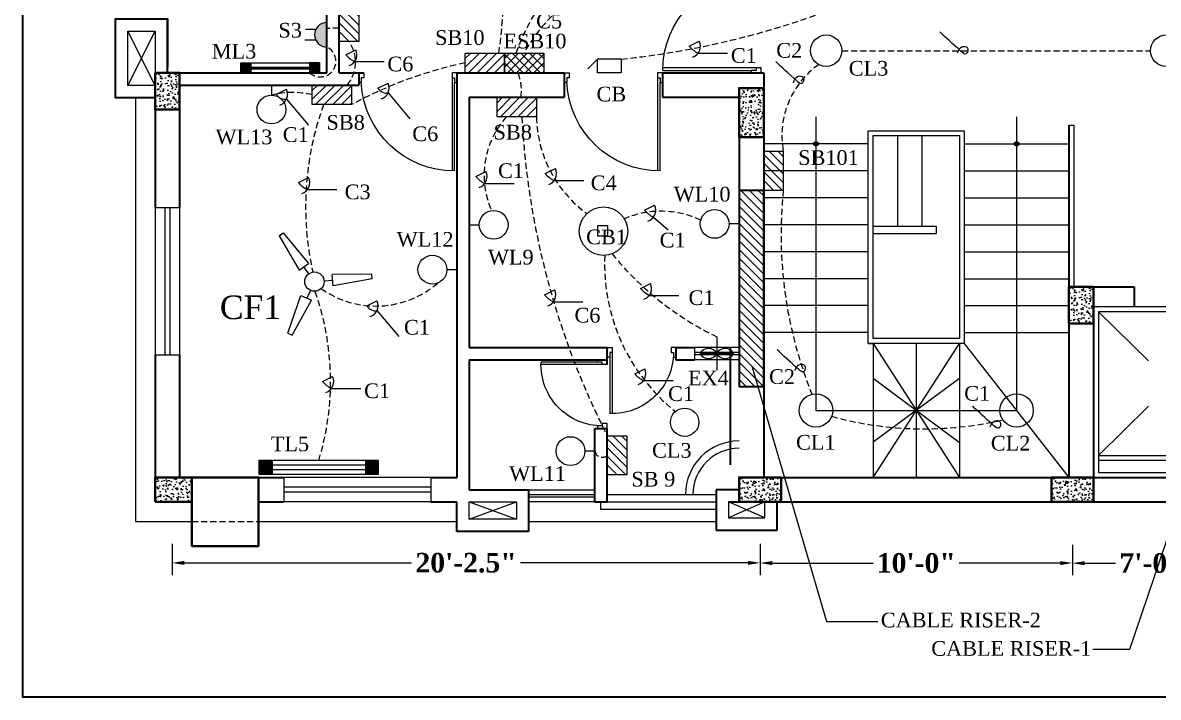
# Model space of a CAD drawing. Header units: inches. Extents: x 3927 to 4876, y 2070 to 2903.
# Drawn here: x 3927.4 to 4390.1, y 2069.8 to 2344.9 of the extents above; entities that cross this region are included whole.
import ezdxf

# ---------------------------------------------------------------- set-up
doc = ezdxf.new("R2010")
doc.units = ezdxf.units.IN
doc.header["$MEASUREMENT"] = 0
doc.linetypes.add('DASHED', pattern=[0.75, 0.5, -0.25])
for name, color, linetype, lineweight in [('Columb', 1, 'Continuous', 40), ('DOOR', 2, 'Continuous', 15), ('E. Fixture', 6, 'Continuous', 20), ('ETEXT', 111, 'Continuous', 5), ('HATCH', 252, 'Continuous', 9), ('S. Wall', 101, 'Continuous', 25), ('WALL', 3, 'Continuous', 35), ('WINDOW', 5, 'Continuous', 13)]:
    doc.layers.add(name, color=color, linetype=linetype, lineweight=lineweight)
doc.styles.add('JASIM', font='times.ttf')
doc.styles.get("Standard").update_dxf_attribs({"font": 'timesbd.ttf', "height": 12})

# ---------------------------------------------------------------- blocks, each defined once
blk = doc.blocks.new('door B')
at = {"layer": 'DOOR'}
for p, q in [((5301.99, 4953.7), (5303.99, 4953.7)), ((5303.99, 4951.7), (5302.99, 4951.7)), ((5302.99, 4951.7), (5302.99, 4949.7)), ((5303.99, 4953.7), (5303.99, 4951.7)), ((5303.99, 4951.7), (5303.99, 4913.66)), ((5341.99, 4953.7), (5339.99, 4953.7)), ((5339.99, 4953.7), (5339.99, 4951.7)), ((5339.99, 4951.7), (5340.99, 4951.7)), ((5340.99, 4951.7), (5340.99, 4949.7)), ((5302.99, 4949.7), (5301.99, 4949.7)), ((5302.99, 4913.65), (5302.99, 4949.7)), ((5340.99, 4949.7), (5341.99, 4949.7))]:
    blk.add_line(p, q, dxfattribs=at)
blk.add_arc((5302.99, 4951.7), 38.05, 270, 356.9872, dxfattribs=at)
blk = doc.blocks.new('Door K')
at = {"layer": 'DOOR'}
for p, q in [((5111.99, 5040.7), (5113.99, 5040.7)), ((5113.99, 5040.7), (5113.99, 5038.7)), ((5139.99, 5040.7), (5137.99, 5040.7)), ((5137.99, 5040.7), (5137.99, 5013.7)), ((5112.99, 5036.7), (5111.99, 5036.7)), ((5113.99, 5038.7), (5112.99, 5038.7)), ((5112.99, 5038.7), (5112.99, 5036.7)), ((5137.99, 5038.7), (5138.99, 5038.7)), ((5138.99, 5038.7), (5138.99, 5013.72)), ((5138.99, 5036.7), (5139.99, 5036.7))]:
    blk.add_line(p, q, dxfattribs=at)
blk.add_arc((5137.99, 5038.7), 25, 180, 272.2924, dxfattribs=at)
blk = doc.blocks.new('S')
at = {"layer": 'E. Fixture'}
for p, q in [((27102.47, -3564.52), (27101.37, -3580.67)), ((27104.44, -3564.49), (27102.47, -3564.52)), ((27104.44, -3564.49), (27106.12, -3580.63)), ((27106.12, -3580.63), (27101.37, -3580.67)), ((27103.45, -3584.14), (27103.45, -3580.66)), ((27082.54, -3599.02), (27095.82, -3589.69)), ((27095.82, -3589.69), (27098.17, -3593.81)), ((27100.04, -3590.05), (27097.02, -3591.79)), ((27106.86, -3590.05), (27109.88, -3591.79)), ((27111.08, -3589.69), (27108.73, -3593.81)), ((27124.36, -3599.02), (27111.08, -3589.69)), ((27083.52, -3600.72), (27098.17, -3593.81)), ((27123.38, -3600.72), (27108.73, -3593.81)), ((27082.54, -3599.02), (27083.52, -3600.72)), ((27124.36, -3599.02), (27123.38, -3600.72))]:
    blk.add_line(p, q, dxfattribs=at)
blk.add_circle((27103.45, -3588.08), 3.94, dxfattribs=at)
blk = doc.blocks.new('14')
at = {"layer": 'E. Fixture'}
for p, q in [((26233.99, -3909.11), (26233.99, -3891.11)), ((26224.99, -3900.11), (26242.99, -3900.11))]:
    blk.add_line(p, q, dxfattribs=at)
for centre, start, end in [((26229.49, -3902.36), 26.56402, 153.43598), ((26238.49, -3902.36), 26.56402, 153.43598), ((26229.49, -3897.86), 206.56402, 333.43598), ((26238.49, -3897.86), 206.56402, 333.43598)]:
    blk.add_arc(centre, 5.03, start, end, dxfattribs=at)
blk = doc.blocks.new('205')
at = {"layer": 'E. Fixture'}
for p, q in [((27100.62, -3883.85), (27107.93, -3883.85)), ((27100.62, -3883.85), (27100.62, -3888.02)), ((27110.88, -3886.8), (27107.93, -3883.85)), ((27107.93, -3888.02), (27107.93, -3883.85)), ((27100.62, -3888.02), (27107.93, -3888.02))]:
    blk.add_line(p, q, dxfattribs=at)

msp = doc.modelspace()

# ---------------------------------------------------------------- hatches: boundary and pattern name
at = {"layer": 'DOOR'}
h = msp.add_hatch(color=0, dxfattribs=at)
h.set_gradient(color1=(89, 0, 255), one_color=1, tint=1, name='INVCURVED')
h.paths.add_polyline_path([(4051.31, 2335.02), (4051.31, 2345.01, 1)])
at = {"layer": 'E. Fixture'}
h = msp.add_hatch(dxfattribs=at)
h.set_pattern_fill('ANSI31', color=0, scale=20, angle=-90, style=0)
h.set_pattern_definition([(315, (-8894.8434, 23021.2132), (1.76776695, 1.76776695), [])])
h.paths.add_polyline_path([(4064.31, 2353.3), (4056.31, 2353.3), (4056.31, 2337.3), (4064.31, 2337.3)])
h = msp.add_hatch(dxfattribs=at)
h.set_pattern_fill('ANSI31', color=0, scale=20, style=0)
h.set_pattern_definition([(45, (-16560.2405, -10626.6378), (-1.76776695, 1.76776695), [])])
h.paths.add_polyline_path([(4107.67, 2332.52), (4107.67, 2324.52), (4123.67, 2324.52), (4123.67, 2332.52)])
h = msp.add_hatch(dxfattribs=at)
h.set_pattern_fill('ANSI31', color=0, scale=20, style=0)
h.set_pattern_definition([(45, (-16544.2392, -10626.6378), (-1.76776695, 1.76776695), [])])
h.paths.add_polyline_path([(4123.67, 2332.52), (4123.67, 2324.52), (4139.67, 2324.52), (4139.67, 2332.52)])
h = msp.add_hatch(dxfattribs=at)
h.set_pattern_fill('ANSI31', color=0, scale=20, style=0)
h.set_pattern_definition([(135, (24807.579, -10626.6378), (1.76776695, 1.76776695), [])])
h.paths.add_polyline_path([(4139.67, 2332.52), (4139.67, 2324.52), (4123.67, 2324.52), (4123.67, 2332.52)])
h = msp.add_hatch(dxfattribs=at)
h.set_pattern_fill('ANSI31', color=0, scale=20, style=0)
h.set_pattern_definition([(45, (-16622.5138, -10639.6476), (-1.76776695, 1.76776695), [])])
h.paths.add_polyline_path([(4045.39, 2319.51), (4045.39, 2311.51), (4061.4, 2311.51), (4061.4, 2319.51)])
h = msp.add_hatch(dxfattribs=at)
h.set_pattern_fill('ANSI31', color=0, scale=20, style=0)
h.set_pattern_definition([(45, (-16547.217, -10644.6476), (-1.76776695, 1.76776695), [])])
h.paths.add_polyline_path([(4120.69, 2314.51), (4120.69, 2306.51), (4136.69, 2306.51), (4136.69, 2314.51)])
h = msp.add_hatch(dxfattribs=at)
h.set_pattern_fill('ANSI31', color=0, scale=20, angle=-90, style=0)
h.set_pattern_definition([(315, (-8721.8434, 22960.4595), (1.76776695, 1.76776695), [])])
h.paths.add_polyline_path([(4237.31, 2292.55), (4229.31, 2292.55), (4229.31, 2276.55), (4237.31, 2276.55)])
h = msp.add_hatch(dxfattribs=at)
h.set_pattern_fill('ANSI31', color=0, scale=20, angle=-90, style=0)
h.set_pattern_definition([(315, (1541.953, 185.1117), (1.767767, 1.767767), [])])
h.paths.add_polyline_path([(4219.31, 2196.61), (4229.31, 2196.61), (4229.31, 2276.55), (4219.31, 2276.55)])
h.paths.add_polyline_path([(4197, 2195.54), (4216.23, 2195.54), (4216.23, 2204.52), (4197, 2204.52)], flags=9)
h = msp.add_hatch(dxfattribs=at)
h.set_pattern_fill('ANSI31', color=0, scale=20, angle=-90, style=0)
h.set_pattern_definition([(315, (-8785.5896, 22844.4304), (1.76776695, 1.76776695), [])])
h.paths.add_polyline_path([(4173.57, 2176.52), (4165.57, 2176.52), (4165.57, 2160.52), (4173.57, 2160.52)])
at = {"layer": 'HATCH', "ltscale": 5}
h = msp.add_hatch(dxfattribs=at)
h.set_pattern_fill('AR-CONC', color=0, scale=0.6, style=0)
h.set_pattern_definition([(50, (1541.953, -6.8883), (4.303561, -0.3765128), [0.45, -4.95]), (355, (1541.953, -6.8883), (-0.832508, 4.513153), [0.36, -3.96]), (100.4514, (1542.3116, -6.9196), (3.4710563, 4.136637), [0.382441, -4.2068527]), (46.1842, (1541.953, -5.6883), (6.403446, -0.993114), [0.675, -7.425]), (96.6356, (1542.4865, -5.771), (5.607976, 5.844707), [0.573662, -6.310278]), (351.1842, (1541.953, -5.688), (5.607972, 5.844712), [0.54, -5.94]), (21, (1542.553, -5.9883), (3.5814423, -2.4157133), [0.45, -4.95]), (326, (1542.553, -5.9883), (1.459892, 4.3509), [0.36, -3.96]), (71.4514, (1542.8514, -6.1896), (5.041336, 1.935183), [0.382441, -4.2068527]), (37.5, (1541.953, -6.8883), (0.0729591, 1.9973631), [0, -3.912, 0, -4.02, 0, -3.975]), (7.5, (1541.953, -6.8883), (1.5784172, 2.3664703), [0, -2.292, 0, -3.822, 0, -1.515]), (327.5, (1540.615, -6.8883), (3.2029346, -0.1353292), [0, -1.5, 0, -4.68, 0, -6.21]), (317.5, (1540.015, -6.8883), (3.499117, 0.60063), [0, -1.95, 0, -3.108, 0, -4.41])])
h.paths.add_polyline_path([(3991.31, 2324.51), (3981.31, 2324.51), (3981.31, 2309.51), (3991.31, 2309.51)])
h = msp.add_hatch(dxfattribs=at)
h.set_pattern_fill('AR-CONC', color=0, scale=0.6, style=0)
h.set_pattern_definition([(50, (1541.953, 185.1117), (4.303561, -0.3765128), [0.45, -4.95]), (355, (1541.953, 185.1117), (-0.832508, 4.513153), [0.36, -3.96]), (100.4514, (1542.3116, 185.0804), (3.4710563, 4.136637), [0.382441, -4.2068527]), (46.1842, (1541.953, 186.3117), (6.403446, -0.993114), [0.675, -7.425]), (96.6356, (1542.4865, 186.229), (5.607976, 5.844707), [0.573662, -6.310278]), (351.1842, (1541.953, 186.312), (5.607972, 5.844712), [0.54, -5.94]), (21, (1542.553, 186.0117), (3.5814423, -2.4157133), [0.45, -4.95]), (326, (1542.553, 186.0117), (1.459892, 4.3509), [0.36, -3.96]), (71.4514, (1542.8514, 185.8104), (5.041336, 1.935183), [0.382441, -4.2068527]), (37.5, (1541.953, 185.1117), (0.0729591, 1.9973631), [0, -3.912, 0, -4.02, 0, -3.975]), (7.5, (1541.953, 185.1117), (1.5784172, 2.3664703), [0, -2.292, 0, -3.822, 0, -1.515]), (327.5, (1540.615, 185.1117), (3.2029346, -0.1353292), [0, -1.5, 0, -4.68, 0, -6.21]), (317.5, (1540.015, 185.1117), (3.499117, 0.60063), [0, -1.95, 0, -3.108, 0, -4.41])])
h.paths.add_polyline_path([(4229.31, 2318.24), (4219.31, 2318.24), (4219.31, 2298.24), (4229.31, 2298.24)])
h = msp.add_hatch(dxfattribs=at)
h.set_pattern_fill('AR-CONC', color=0, scale=0.6, style=0)
h.set_pattern_definition([(50, (1914.3485, -94.1575), (4.303561, -0.3765128), [0.45, -4.95]), (355, (1914.3485, -94.1575), (-0.832508, 4.513153), [0.36, -3.96]), (100.4514, (1914.707, -94.189), (3.4710563, 4.136637), [0.382441, -4.2068527]), (46.1842, (1914.3485, -92.9575), (6.403446, -0.993114), [0.675, -7.425]), (96.6356, (1914.882, -93.04), (5.607976, 5.844707), [0.573662, -6.310278]), (351.1842, (1914.3485, -92.9575), (5.607972, 5.844712), [0.54, -5.94]), (21, (1914.9485, -93.2575), (3.5814423, -2.4157133), [0.45, -4.95]), (326, (1914.9485, -93.2575), (1.459892, 4.3509), [0.36, -3.96]), (71.4514, (1915.247, -93.459), (5.041336, 1.935183), [0.382441, -4.2068527]), (37.5, (1914.3485, -94.1575), (0.0729591, 1.9973631), [0, -3.912, 0, -4.02, 0, -3.975]), (7.5, (1914.3485, -94.1575), (1.5784172, 2.3664703), [0, -2.292, 0, -3.822, 0, -1.515]), (327.5, (1913.0105, -94.1575), (3.2029346, -0.1353292), [0, -1.5, 0, -4.68, 0, -6.21]), (317.5, (1912.4105, -94.1575), (3.499117, 0.60063), [0, -1.95, 0, -3.108, 0, -4.41])])
h.paths.add_polyline_path([(4363.71, 2237.24), (4353.71, 2237.24), (4353.71, 2222.24), (4363.71, 2222.24)])
h = msp.add_hatch(dxfattribs=at)
h.set_pattern_fill('AR-CONC', color=0, scale=0.6, angle=90, style=0)
h.set_pattern_definition([(140, (6312.7093, -289.8506), (0.3765128, 4.303561), [0.45, -4.95]), (85, (6312.7093, -289.8506), (-4.513153, -0.832508), [0.36, -3.96]), (190.4514, (6312.7407, -289.492), (-4.136637, 3.4710563), [0.382441, -4.2068527]), (136.1842, (6311.5093, -289.8506), (0.993114, 6.403446), [0.675, -7.425]), (186.6356, (6311.592, -289.317), (-5.844707, 5.607976), [0.573662, -6.310278]), (81.1842, (6311.509, -289.8506), (-5.844712, 5.607972), [0.54, -5.94]), (111, (6311.8093, -289.2506), (2.4157133, 3.5814423), [0.45, -4.95]), (56, (6311.8093, -289.2506), (-4.3509, 1.459892), [0.36, -3.96]), (161.4514, (6312.0106, -288.952), (-1.935183, 5.041336), [0.382441, -4.2068527]), (127.5, (6312.7093, -289.8506), (-1.9973631, 0.0729591), [0, -3.912, 0, -4.02, 0, -3.975]), (97.5, (6312.7093, -289.8506), (-2.3664703, 1.5784172), [0, -2.292, 0, -3.822, 0, -1.515]), (57.5, (6312.7093, -291.1886), (0.1353292, 3.2029346), [0, -1.5, 0, -4.68, 0, -6.21]), (47.5, (6312.7093, -291.7886), (-0.60063, 3.499117), [0, -1.95, 0, -3.108, 0, -4.41])])
h.paths.add_polyline_path([(3981.31, 2159.51), (3981.31, 2149.51), (3996.31, 2149.51), (3996.31, 2159.51)])
h = msp.add_hatch(dxfattribs=at)
h.set_pattern_fill('AR-CONC', color=0, scale=0.6, style=0)
h.set_pattern_definition([(50, (1341.1845, 185.1117), (4.303561, -0.3765128), [0.45, -4.95]), (355, (1341.1845, 185.1117), (-0.832508, 4.513153), [0.36, -3.96]), (100.4514, (1341.543, 185.0804), (3.4710563, 4.1366373), [0.382441, -4.2068527]), (46.1842, (1341.1845, 186.3117), (6.403446, -0.993114), [0.675, -7.425]), (96.6356, (1341.718, 186.229), (5.607976, 5.844707), [0.573662, -6.310278]), (351.1842, (1341.1845, 186.312), (5.607972, 5.844712), [0.54, -5.94]), (21, (1341.7845, 186.0117), (3.5814423, -2.4157133), [0.45, -4.95]), (326, (1341.7845, 186.0117), (1.459892, 4.3509), [0.36, -3.96]), (71.4514, (1342.083, 185.8104), (5.041336, 1.935183), [0.382441, -4.2068527]), (37.5, (1341.1845, 185.1117), (0.0729591, 1.9973631), [0, -3.912, 0, -4.02, 0, -3.975]), (7.5, (1341.1845, 185.1117), (1.5784172, 2.3664703), [0, -2.292, 0, -3.822, 0, -1.515]), (327.5, (1339.8465, 185.1117), (3.2029346, -0.1353292), [0, -1.5, 0, -4.68, 0, -6.21]), (317.5, (1339.2465, 185.1117), (3.499117, 0.60063), [0, -1.95, 0, -3.108, 0, -4.41])])
h.paths.add_polyline_path([(4236.43, 2149.51), (4236.43, 2159.51), (4219.31, 2159.51), (4219.31, 2149.51)])
h = msp.add_hatch(dxfattribs=at)
h.set_pattern_fill('AR-CONC', color=0, scale=0.6, style=0)
h.set_pattern_definition([(50, (1468.4615, 185.1117), (4.303561, -0.3765128), [0.45, -4.95]), (355, (1468.4615, 185.1117), (-0.832508, 4.513153), [0.36, -3.96]), (100.4514, (1468.82, 185.0804), (3.4710563, 4.1366373), [0.382441, -4.2068527]), (46.1842, (1468.4615, 186.3117), (6.403446, -0.993114), [0.675, -7.425]), (96.6356, (1468.995, 186.229), (5.607976, 5.844707), [0.573662, -6.310278]), (351.1842, (1468.4615, 186.312), (5.607972, 5.844712), [0.54, -5.94]), (21, (1469.0615, 186.0117), (3.5814423, -2.4157133), [0.45, -4.95]), (326, (1469.0615, 186.0117), (1.459892, 4.3509), [0.36, -3.96]), (71.4514, (1469.36, 185.8104), (5.041336, 1.935183), [0.382441, -4.2068527]), (37.5, (1468.4615, 185.1117), (0.0729591, 1.9973631), [0, -3.912, 0, -4.02, 0, -3.975]), (7.5, (1468.4615, 185.1117), (1.5784172, 2.3664703), [0, -2.292, 0, -3.822, 0, -1.515]), (327.5, (1467.1235, 185.1117), (3.2029346, -0.1353292), [0, -1.5, 0, -4.68, 0, -6.21]), (317.5, (1466.5235, 185.1117), (3.499117, 0.60063), [0, -1.95, 0, -3.108, 0, -4.41])])
h.paths.add_polyline_path([(4363.71, 2149.51), (4363.71, 2159.51), (4346.59, 2159.51), (4346.59, 2149.51)])
at = {"layer": 'S. Wall', "ltscale": 5}
h = msp.add_hatch(color=0, dxfattribs=at)
h.set_gradient(color1=(0, 255, 255), one_color=1, tint=1)
edge = h.paths.add_edge_path()
edge.add_arc((4250.63, 2295.52), 0.919, 0, 360)
h = msp.add_hatch(color=0, dxfattribs=at)
h.set_gradient(color1=(0, 255, 255), one_color=1, tint=1)
edge = h.paths.add_edge_path()
edge.add_arc((4332.39, 2295.52), 0.919, 0, 360)
h = msp.add_hatch(color=0, dxfattribs=at)
h.set_gradient(color1=(0, 0, 255), one_color=1, tint=1, name='SPHERICAL')
h.paths.add_polyline_path([(4023.66, 2166.42), (4023.66, 2160.84), (4029.02, 2160.84), (4029.02, 2166.42)])
h = msp.add_hatch(color=0, dxfattribs=at)
h.set_gradient(color1=(0, 0, 255), one_color=1, tint=1, name='SPHERICAL')
h.paths.add_polyline_path([(4067.02, 2160.84), (4072.38, 2160.84), (4072.38, 2166.42), (4067.02, 2166.42)])

# ---------------------------------------------------------------- linework, layer by layer
at = {"layer": 'Columb', "color": 0, "ltscale": 5}
for p, q in [((4023.51, 2131.51), (4023.51, 2159.51)), ((3996.31, 2149.51), (3996.31, 2141.51)), ((3996.31, 2141.51), (3996.31, 2131.51)), ((3996.31, 2131.51), (4023.51, 2131.51))]:
    msp.add_line(p, q, dxfattribs=at)
for points in [[(3981.31, 2324.51), (3991.31, 2324.51), (3991.31, 2309.51), (3981.31, 2309.51)], [(4219.31, 2298.24), (4229.31, 2298.24), (4229.31, 2318.24), (4219.31, 2318.24)], [(4353.71, 2237.24), (4363.71, 2237.24), (4363.71, 2222.24), (4353.71, 2222.24)], [(3981.31, 2149.51), (3981.31, 2159.51), (3996.31, 2159.51), (3996.31, 2149.51)], [(3996.31, 2159.51), (4023.51, 2159.51), (4023.51, 2131.51), (3996.31, 2131.51)], [(4236.43, 2149.51), (4219.31, 2149.51), (4219.31, 2159.51), (4236.43, 2159.51)], [(4363.71, 2149.51), (4346.59, 2149.51), (4346.59, 2159.51), (4363.71, 2159.51)]]:
    msp.add_lwpolyline(points, close=True, dxfattribs=at)
at = {"layer": 'Defpoints', "color": 0, "start_tangent": (0.992278, -0.124035)}
for points in [[(4308.34, 2332.67), (4310.34, 2335.17), (4312.34, 2334.67), (4311.84, 2332.17), (4309.84, 2333.17), (4301.15, 2341.14)], [(4241.4, 2320.61), (4243.4, 2323.11), (4245.4, 2322.61), (4244.9, 2320.11), (4242.9, 2321.11), (4234.22, 2329.07)], [(4242, 2203.12), (4244, 2205.62), (4246, 2205.12), (4245.5, 2202.62), (4243.5, 2203.62), (4234.82, 2211.59)], [(4321.66, 2180.1), (4323.66, 2182.6), (4325.66, 2182.1), (4325.16, 2179.6), (4323.16, 2180.6), (4314.48, 2188.56)]]:
    msp.add_spline(points, degree=3, dxfattribs=at)
at = {"layer": 'DOOR', "color": 0}
for p, q in [((4046.82, 2342.19), (4042.66, 2342.19)), ((4046.81, 2337.85), (4042.35, 2337.85))]:
    msp.add_line(p, q, dxfattribs=at)
msp.add_arc((4051.31, 2340.01), 5, 90, 270, dxfattribs=at)
at = {"layer": 'E. Fixture', "color": 0}
for p, q in [((4020.27, 2326.84), (4044.28, 2326.84)), ((4020.27, 2326.78), (4044.28, 2326.78)), ((4020.27, 2326.71), (4044.28, 2326.71)), ((4020.27, 2326.64), (4044.28, 2326.64)), ((4020.27, 2326.51), (4044.28, 2326.51)), ((4020.27, 2326.38), (4044.28, 2326.38)), ((4020.27, 2326.31), (4044.28, 2326.31)), ((4020.27, 2326.24), (4044.28, 2326.24)), ((4020.27, 2326.18), (4044.28, 2326.18)), ((4020.27, 2326.18), (4044.28, 2326.18)), ((4028.72, 2319.51), (4028.72, 2315.39)), ((4219.31, 2262.88), (4215.19, 2262.88)), ((4109.31, 2262.52), (4113.43, 2262.52)), ((4104.31, 2244.22), (4100.19, 2244.22)), ((4311.08, 2214.13), (4353.71, 2159.51)), ((4072.38, 2166.42), (4023.66, 2166.42)), ((4023.66, 2166.42), (4023.66, 2160.84)), ((4072.38, 2160.84), (4072.38, 2166.42)), ((4160.57, 2170.24), (4156.45, 2170.24)), ((4023.66, 2160.84), (4072.38, 2160.84))]:
    msp.add_line(p, q, dxfattribs=at)
for points in [[(4064.31, 2353.3), (4064.31, 2337.3), (4056.31, 2337.3), (4056.31, 2353.3)], [(4107.67, 2332.52), (4123.67, 2332.52), (4123.67, 2324.52), (4107.67, 2324.52)], [(4123.67, 2332.52), (4139.67, 2332.52), (4139.67, 2324.52), (4123.67, 2324.52)], [(4045.39, 2319.51), (4061.4, 2319.51), (4061.4, 2311.51), (4045.39, 2311.51)], [(4120.69, 2314.51), (4136.69, 2314.51), (4136.69, 2306.51), (4120.69, 2306.51)], [(4237.31, 2292.55), (4237.31, 2276.55), (4229.31, 2276.55), (4229.31, 2292.55)], [(4173.57, 2176.52), (4173.57, 2160.52), (4165.57, 2160.52), (4165.57, 2176.52)]]:
    msp.add_lwpolyline(points, close=True, dxfattribs=at)
for centre, radius in [((4254.78, 2333.52), 6.4), ((4393.33, 2333.52), 6.4), ((4028.72, 2309.52), 5.87), ((4119.3, 2262.52), 5.87), ((4164.05, 2259.93), 9.88), ((4209.32, 2262.88), 5.87), ((4094.32, 2244.22), 5.87), ((4250.63, 2186.82), 6.8), ((4332.39, 2186.82), 6.8), ((4197.1, 2182.01), 5.77), ((4150.58, 2170.24), 5.87)]:
    msp.add_circle(centre, radius, dxfattribs=at)
at = {"layer": 'ETEXT', "color": 0}
for p, q in [((4198.99, 2335.33), (4203.08, 2337.37)), ((4059.02, 2331.87), (4063.12, 2333.92)), ((4202.58, 2332.5), (4214.63, 2332.5)), ((4062.62, 2329.05), (4074.66, 2329.05)), ((4072.13, 2318.26), (4076.23, 2320.3)), ((4030.74, 2315.73), (4034.84, 2317.78)), ((4034.85, 2313.75), (4043.79, 2303.18)), ((4076.24, 2316.27), (4085.18, 2305.71)), ((4039.76, 2279.71), (4043.85, 2281.76)), ((4112.04, 2282.21), (4116.14, 2284.26)), ((4140.34, 2283.39), (4144.43, 2285.43)), ((4043.35, 2276.89), (4055.4, 2276.89)), ((4115.64, 2279.39), (4127.68, 2279.39)), ((4143.93, 2280.56), (4155.98, 2280.56)), ((4180.76, 2268.45), (4184.85, 2270.5)), ((4184.35, 2265.63), (4190.34, 2260.46)), ((4140.03, 2233.94), (4144.13, 2235.99)), ((4179.11, 2236.58), (4183.2, 2238.62)), ((4067.61, 2229.5), (4071.71, 2231.54)), ((4143.63, 2231.12), (4155.67, 2231.12)), ((4182.7, 2233.75), (4194.75, 2233.75)), ((4071.72, 2227.51), (4080.66, 2216.95)), ((4176.75, 2201.79), (4180.84, 2203.84)), ((4049.55, 2198.62), (4053.64, 2200.67)), ((4180.34, 2198.97), (4192.39, 2198.97)), ((4053.15, 2195.8), (4065.19, 2195.8))]:
    msp.add_line(p, q, dxfattribs=at)
for centre, radius, start, end in [((4198.84, 2335.34), 4.7, 288.7224, 25.5787), ((4058.88, 2331.89), 4.7, 288.7224, 25.5787), ((4208.08, 2343.2), 12.03, 220.8922, 242.8025), ((4068.12, 2339.75), 12.03, 220.8922, 242.8025), ((4071.99, 2318.28), 4.7, 288.7224, 25.5787), ((4034.26, 2317.77), 4.07, 210.1106, 283.2203), ((4030.6, 2315.75), 4.7, 288.7224, 25.5787), ((4075.65, 2320.3), 4.07, 210.1106, 283.2203), ((4039.61, 2279.73), 4.7, 288.7224, 25.5787), ((4121.14, 2290.09), 12.03, 220.8922, 242.8025), ((4111.9, 2282.23), 4.7, 288.7224, 25.5787), ((4149.43, 2291.26), 12.03, 220.8922, 242.8025), ((4140.2, 2283.4), 4.7, 288.7224, 25.5787), ((4048.85, 2287.59), 12.03, 220.8922, 242.8025), ((4189.85, 2276.33), 12.03, 220.8922, 242.8025), ((4180.62, 2268.47), 4.7, 288.7224, 25.5787), ((4139.89, 2233.96), 4.7, 288.7224, 25.5787), ((4188.2, 2244.45), 12.03, 220.8922, 242.8025), ((4178.96, 2236.59), 4.7, 288.7224, 25.5787), ((4067.47, 2229.51), 4.7, 288.7224, 25.5787), ((4149.13, 2241.82), 12.03, 220.8922, 242.8025), ((4071.13, 2231.54), 4.07, 210.1106, 283.2203), ((4176.6, 2201.81), 4.7, 288.7224, 25.5787), ((4058.64, 2206.5), 12.03, 220.8922, 242.8025), ((4049.41, 2198.64), 4.7, 288.7224, 25.5787), ((4185.84, 2209.67), 12.03, 220.8922, 242.8025)]:
    msp.add_arc(centre, radius, start, end, dxfattribs=at)
at = {"layer": 'HATCH', "color": 0}
for points in [[(4016.27, 2328.51), (4020.27, 2328.51), (4020.27, 2324.51), (4016.27, 2324.51)], [(4016.61, 2328.18), (4019.94, 2328.18), (4019.94, 2324.84), (4016.61, 2324.84)], [(4016.94, 2327.84), (4019.61, 2327.84), (4019.61, 2325.18), (4016.94, 2325.18)], [(4048.28, 2328.51), (4044.28, 2328.51), (4044.28, 2324.51), (4048.28, 2324.51)], [(4047.94, 2328.18), (4044.61, 2328.18), (4044.61, 2324.84), (4047.94, 2324.84)], [(4047.61, 2327.84), (4044.94, 2327.84), (4044.94, 2325.18), (4047.61, 2325.18)], [(4017.27, 2327.51), (4019.27, 2327.51), (4019.27, 2325.51), (4017.27, 2325.51)], [(4017.61, 2327.18), (4018.94, 2327.18), (4018.94, 2325.84), (4017.61, 2325.84)], [(4017.94, 2326.84), (4018.61, 2326.84), (4018.61, 2326.18), (4017.94, 2326.18)], [(4047.28, 2327.51), (4045.28, 2327.51), (4045.28, 2325.51), (4047.28, 2325.51)], [(4046.94, 2327.18), (4045.61, 2327.18), (4045.61, 2325.84), (4046.94, 2325.84)], [(4046.61, 2326.84), (4045.94, 2326.84), (4045.94, 2326.18), (4046.61, 2326.18)]]:
    msp.add_lwpolyline(points, close=True, dxfattribs=at)
msp.add_lwpolyline([(4016.27, 2328.51), (4048.28, 2328.51), (4048.28, 2324.51), (4016.27, 2324.51), (4016.27, 2328.51)], dxfattribs=at)
at = {"layer": 'S. Wall', "color": 0, "ltscale": 5}
for p, q in [((3970.21, 2319.36), (3981.31, 2341.45)), ((3981.31, 2319.36), (3970.21, 2341.45)), ((3973.31, 2314.36), (3973.31, 2141.51)), ((4250.63, 2306.6), (4250.63, 2186.82)), ((4332.39, 2306.6), (4332.39, 2186.82)), ((4271.94, 2300.9), (4311.08, 2300.9)), ((4271.94, 2214.13), (4271.94, 2300.9)), ((4311.08, 2300.9), (4311.08, 2214.13)), ((4353.71, 2303.16), (4355.71, 2303.16)), ((4355.71, 2303.16), (4355.71, 2237.24)), ((4271.94, 2295.55), (4229.31, 2295.55)), ((4273.94, 2298.9), (4309.08, 2298.9)), ((4273.94, 2216.13), (4273.94, 2298.9)), ((4283.94, 2261.92), (4283.94, 2298.9)), ((4293.94, 2261.92), (4293.94, 2298.9)), ((4309.08, 2298.9), (4309.08, 2216.13)), ((4311.08, 2295.55), (4353.71, 2295.55)), ((4271.94, 2284.55), (4229.31, 2284.55)), ((4311.08, 2284.55), (4353.71, 2284.55)), ((4271.94, 2273.55), (4229.31, 2273.55)), ((4311.08, 2273.55), (4353.71, 2273.55)), ((4271.94, 2262.55), (4229.31, 2262.55)), ((4273.94, 2261.92), (4299.62, 2261.92)), ((4273.94, 2258.92), (4299.62, 2258.92)), ((4299.62, 2261.92), (4299.62, 2258.92)), ((4311.08, 2262.55), (4353.71, 2262.55)), ((4271.94, 2251.55), (4229.31, 2251.55)), ((4311.08, 2251.55), (4353.71, 2251.55)), ((4432.08, 2247.93), (4378.34, 2089.28)), ((4271.94, 2240.55), (4229.31, 2240.55)), ((4311.08, 2240.55), (4353.71, 2240.55)), ((4271.94, 2229.55), (4229.31, 2229.55)), ((4311.08, 2229.55), (4353.71, 2229.55)), ((4425.2, 2227.04), (4365.71, 2227.04)), ((4365.71, 2227.04), (4365.71, 2161.51)), ((4365.71, 2227.04), (4386.09, 2206.99)), ((4271.94, 2218.55), (4229.31, 2218.55)), ((4311.08, 2218.55), (4353.71, 2218.55)), ((4201.16, 2212.51), (4201.16, 2207.51)), ((4311.08, 2214.13), (4271.94, 2214.13)), ((4271.94, 2214.13), (4273.94, 2214.13)), ((4309.08, 2216.13), (4273.94, 2216.13)), ((4273.94, 2214.13), (4273.94, 2159.51)), ((4273.94, 2214.13), (4309.08, 2159.51)), ((4273.94, 2159.51), (4309.08, 2214.13)), ((4291.51, 2214.13), (4291.51, 2159.51)), ((4309.08, 2214.13), (4309.08, 2159.51)), ((4224.67, 2204.47), (4254.87, 2100.8)), ((4273.94, 2199.94), (4309.08, 2173.7)), ((4309.08, 2199.81), (4273.94, 2173.84)), ((4250.63, 2186.82), (4332.39, 2186.82)), ((4365.71, 2168.51), (4386.09, 2188.57)), ((4029.02, 2166.42), (4029.02, 2160.84)), ((4067.02, 2166.42), (4067.02, 2160.84)), ((4365.71, 2168.51), (4425.2, 2168.51)), ((4365.71, 2166.51), (4425.2, 2166.51)), ((4029.02, 2164.58), (4067.02, 2164.58)), ((4029.02, 2162.67), (4067.02, 2162.67)), ((4365.71, 2161.51), (4425.2, 2161.51)), ((4165.57, 2152.51), (4209.97, 2152.51)), ((4109.31, 2149.51), (4128.53, 2149.51)), ((4109.31, 2142.48), (4109.31, 2149.51)), ((4109.31, 2149.51), (4128.53, 2142.48)), ((4109.31, 2142.48), (4128.53, 2149.51)), ((4121.43, 2149.51), (4128.53, 2149.51)), ((4128.53, 2149.51), (4128.53, 2142.48)), ((4162.87, 2149.51), (4162.87, 2146.51)), ((4165.57, 2149.51), (4209.97, 2149.51)), ((4214.97, 2149.51), (4214.97, 2142.96)), ((4229.77, 2149.51), (4214.97, 2142.96)), ((4229.77, 2142.96), (4214.97, 2149.51)), ((4229.77, 2142.96), (4229.77, 2149.51)), ((4162.87, 2146.51), (4209.97, 2146.51)), ((4214.97, 2142.96), (4229.77, 2142.96)), ((3973.31, 2141.51), (3996.31, 2141.51)), ((4023.51, 2141.51), (4104.31, 2141.51)), ((4128.53, 2142.48), (4109.31, 2142.48)), ((4133.53, 2141.51), (4209.97, 2141.51)), ((3988.23, 2132.49), (3988.23, 2119.66)), ((4227.87, 2132.49), (4227.87, 2119.66)), ((4355.15, 2132.05), (4355.15, 2119.59)), ((3993.23, 2124.66), (4085.84, 2124.66)), ((4222.87, 2124.66), (4130.26, 2124.66)), ((4232.87, 2124.59), (4273.98, 2124.59)), ((4350.15, 2124.59), (4309.04, 2124.59)), ((4360.15, 2124.53), (4372.7, 2124.53)), ((4227.87, 2119.66), (4227.87, 2119.59)), ((4254.87, 2100.8), (4275.81, 2100.8)), ((4378.34, 2089.28), (4363.48, 2089.28))]:
    msp.add_line(p, q, dxfattribs=at)
at = {"layer": 'S. Wall', "color": 0, "linetype": 'DASHED', "ltscale": 5}
for p, q in [((4261.18, 2333.52), (4386.92, 2333.52)), ((3996.31, 2141.51), (4023.51, 2141.51))]:
    msp.add_line(p, q, dxfattribs=at)
at = {"layer": 'S. Wall', "color": 0, "ltscale": 5}
for points in [[(3981.31, 2341.45), (3981.31, 2319.36), (3970.21, 2319.36), (3970.21, 2341.45)], [(4161.77, 2262.23), (4165.69, 2262.23), (4165.69, 2257.94), (4161.77, 2257.94)]]:
    msp.add_lwpolyline(points, close=True, dxfattribs=at)
msp.add_lwpolyline([(4427.2, 2159.51), (4427.2, 2229.04), (4363.71, 2229.04), (4363.71, 2159.51), (4416.6, 2159.51)], dxfattribs=at)
for centre in [(4250.63, 2295.52), (4332.39, 2295.52)]:
    msp.add_circle(centre, 0.919, dxfattribs=at)
at = {"layer": 'S. Wall', "color": 0, "linetype": 'DASHED', "ltscale": 5}
for centre, radius, start, end in [((4211.99, 2302.79), 88.75, 115.2819, 160.4291), ((3947.11, 2358.87), 176.23, 351.4012, 4.1511), ((4188.22, 2301.83), 64.34, 84.6221, 151.5088), ((4135.35, 2673.06), 344.86, 275.9833, 291.0431), ((4055.57, 2302.08), 40.67, 88.9547, 96.0094), ((4048.26, 2328.85), 14.72, 320.6332, 35.0521), ((4048.6, 2329.23), 6.4, 227.5193, 64.8603), ((4142.14, 2163.3), 168.78, 101.7861, 118.5822), ((4272.3, 2298.89), 35.56, 125.352, 190.2621), ((4112.03, 2317.39), 18.59, 351.0809, 22.5506), ((4037.37, 2283.37), 33.12, 75.9836, 104.8668), ((4165.15, 2269.84), 122.49, 160.1141, 192.5526), ((4151.24, 2282.73), 35.84, 138.4455, 203.7138), ((4453.61, 2323.32), 323.29, 182.9803, 207.0044), ((4187.06, 2307.7), 50.38, 181.3526, 233.7117), ((4410.86, 2258.55), 174.48, 174.0788, 201.9166), ((4187.49, 2229.95), 38.09, 64.8722, 113.1081), ((4241.38, 2246.43), 76.9, 177.2948, 231.33), ((4265.01, 2329.71), 125.46, 219.0368, 244.1075), ((3942.23, 2198.63), 110.58, 343.0657, 19.4292), ((4071.33, 2267.92), 38.53, 234.5804, 310.9035), ((4294.68, 2320.89), 141.58, 254.5597, 283.1006), ((4163.52, 2170.7), 2.99, 188.6834, 313.2781)]:
    msp.add_arc(centre, radius, start, end, dxfattribs=at)
at = {"layer": 'S. Wall', "color": 0, "ltscale": 5}
for radius in [21.87, 18.87]:
    msp.add_arc((4219.31, 2152.51), radius, 90, 180, dxfattribs=at)
for points in [[(3993.23, 2125.49), (3993.23, 2123.83), (3988.23, 2124.66)], [(4222.87, 2125.49), (4222.87, 2123.83), (4227.87, 2124.66)], [(4232.87, 2125.42), (4232.87, 2123.75), (4227.87, 2124.59)], [(4350.15, 2125.42), (4350.15, 2123.75), (4355.15, 2124.59)], [(4360.15, 2125.37), (4360.15, 2123.7), (4355.15, 2124.53)]]:
    msp.add_solid(points, dxfattribs=at)
at = {"layer": 'WALL', "color": 0}
for p, q in [((4051.31, 2324.51), (4051.31, 2356.51)), ((4056.31, 2324.51), (4056.31, 2358.51)), ((3986.31, 2324.51), (3986.31, 2346.45)), ((3981.31, 2324.51), (3991.31, 2324.51)), ((3991.31, 2324.51), (4051.31, 2324.51)), ((4056.31, 2324.51), (4066.31, 2324.51)), ((4104.31, 2324.51), (4148.07, 2324.51)), ((4104.31, 2324.51), (4104.31, 2159.51)), ((4188.07, 2324.51), (4229.31, 2324.51)), ((4188.07, 2324.51), (4188.07, 2320.51)), ((4229.31, 2324.51), (4229.31, 2318.24)), ((3991.31, 2319.51), (4064.31, 2319.51)), ((4109.31, 2314.51), (4148.07, 2314.51)), ((4109.31, 2314.51), (4109.31, 2212.51)), ((4188.07, 2314.51), (4219.31, 2314.51)), ((3981.31, 2309.51), (3981.31, 2269.51)), ((3991.31, 2309.51), (3991.31, 2269.51)), ((4353.71, 2303.16), (4353.71, 2159.51)), ((4219.31, 2298.24), (4219.31, 2212.51)), ((4229.31, 2298.24), (4229.31, 2159.51)), ((4363.71, 2222.24), (4363.71, 2159.51)), ((4109.31, 2212.51), (4165.57, 2212.51)), ((4165.57, 2205.51), (4165.57, 2212.51)), ((4193.57, 2212.51), (4201.16, 2212.51)), ((4193.57, 2212.51), (4193.57, 2207.51)), ((4215.61, 2212.68), (4215.61, 2164.68)), ((4219.31, 2212.51), (4219.31, 2207.51)), ((3981.31, 2209.51), (3981.31, 2159.51)), ((3991.31, 2209.51), (3991.31, 2159.51)), ((4109.31, 2207.51), (4109.31, 2154.51)), ((4109.31, 2207.51), (4165.57, 2207.51)), ((4193.57, 2207.51), (4201.16, 2207.51)), ((4160.57, 2149.51), (4160.57, 2179.51)), ((4160.57, 2179.51), (4165.57, 2179.51)), ((4165.57, 2149.51), (4165.57, 2179.51)), ((3981.31, 2149.51), (3981.31, 2159.51)), ((3991.31, 2159.51), (3996.31, 2159.51)), ((4023.51, 2159.51), (4033.73, 2159.51)), ((4093.73, 2159.51), (4104.31, 2159.51)), ((4236.43, 2159.51), (4346.59, 2159.51)), ((4363.71, 2159.51), (4420.08, 2159.51)), ((4109.31, 2154.51), (4133.53, 2154.51)), ((3981.31, 2149.51), (3995.14, 2149.51)), ((4023.51, 2149.51), (4033.73, 2149.51)), ((4093.73, 2149.51), (4104.31, 2149.51)), ((4160.57, 2149.51), (4165.57, 2149.51)), ((4214.97, 2149.51), (4219.31, 2149.51)), ((4236.43, 2149.51), (4346.59, 2149.51)), ((4363.71, 2149.51), (4420.08, 2149.51))]:
    msp.add_line(p, q, dxfattribs=at)
at = {"layer": 'WALL', "color": 0, "ltscale": 5}
for p, q in [((4064.31, 2324.51), (4064.31, 2319.51)), ((4104.31, 2324.51), (4104.31, 2320.51)), ((4148.07, 2324.51), (4148.07, 2314.51)), ((4188.07, 2324.51), (4188.07, 2314.51)), ((4363.71, 2237.24), (4380.28, 2237.24)), ((4380.28, 2237.24), (4380.28, 2229.04)), ((4133.53, 2154.51), (4133.53, 2137.48)), ((4219.31, 2154.51), (4209.97, 2154.51)), ((4209.97, 2154.51), (4209.97, 2137.96)), ((4104.31, 2137.48), (4104.31, 2149.51)), ((4234.77, 2137.96), (4234.77, 2149.51)), ((4209.97, 2137.96), (4234.77, 2137.96)), ((4133.53, 2137.48), (4104.31, 2137.48))]:
    msp.add_line(p, q, dxfattribs=at)
for points in [[(3927.38, 2685.83), (4875.65, 2685.83), (4875.65, 2069.84), (3927.38, 2069.84)], [(4229.31, 2276.55), (4219.31, 2276.55), (4219.31, 2196.61), (4229.31, 2196.61)]]:
    msp.add_lwpolyline(points, close=True, dxfattribs=at)
msp.add_lwpolyline([(3981.31, 2314.36), (3965.21, 2314.36), (3965.21, 2346.45), (3986.31, 2346.45), (3986.31, 2326.63)], dxfattribs=at)
at = {"layer": 'WINDOW', "color": 0, "ltscale": 12}
for p, q in [((3981.31, 2269.51), (3991.31, 2269.51)), ((3981.31, 2269.51), (3981.31, 2209.51)), ((3985.31, 2269.51), (3985.31, 2209.51)), ((3987.31, 2269.51), (3987.31, 2209.51)), ((3991.31, 2269.51), (3991.31, 2209.51)), ((3981.31, 2209.51), (3991.31, 2209.51)), ((4033.73, 2159.51), (4033.73, 2149.51)), ((4093.73, 2159.51), (4033.73, 2159.51)), ((4093.73, 2159.51), (4093.73, 2149.51)), ((4093.73, 2155.51), (4033.73, 2155.51)), ((4093.73, 2153.51), (4033.73, 2153.51)), ((4093.73, 2149.51), (4033.73, 2149.51))]:
    msp.add_line(p, q, dxfattribs=at)
at = {"layer": 'WINDOW', "color": 0}
for p, q in [((4219.31, 2212.51), (4201.16, 2212.51)), ((4219.31, 2210.51), (4201.16, 2210.51)), ((4219.31, 2209.51), (4201.16, 2209.51)), ((4219.31, 2207.51), (4201.16, 2207.51))]:
    msp.add_line(p, q, dxfattribs=at)
at = {"layer": 'WINDOW', "color": 0, "ltscale": 5}
for p, q in [((4133.53, 2154.51), (4160.57, 2154.51)), ((4133.53, 2152.51), (4160.57, 2152.51)), ((4160.57, 2149.51), (4160.57, 2153.85)), ((4160.57, 2151.51), (4133.53, 2151.51)), ((4160.57, 2149.51), (4133.53, 2149.51))]:
    msp.add_line(p, q, dxfattribs=at)

# ---------------------------------------------------------------- block references
at = {"layer": 'DOOR', "color": 0, "xscale": -1, "rotation": 270}
for name, p in [('door B', (-725.43, -2977.49)), ('Door K', (-875.14, -2932.49))]:
    msp.add_blockref(name, p, dxfattribs=at)
at = {"layer": 'DOOR', "color": 0, "xscale": -1}
for name, p in [('door B', (9406.31, -2629.19)), ('door B', (9490.07, -2629.19)), ('Door K', (9305.56, -2828.19))]:
    msp.add_blockref(name, p, dxfattribs=at)
at = {"layer": 'E. Fixture', "color": 0, "xscale": -1.33344560569094, "yscale": 1.333445605687302, "zscale": 1.333445605689528}
msp.add_blockref('205', (40308.5, 7508.98), dxfattribs=at)
at = {"layer": 'E. Fixture', "color": 0}
for name, p, xscale, yscale, zscale, rotation in [('S', (27116.41, -12435.98), 1.000084204273039, 1.000084204267296, 1.000084204267146, 155.0800922591941), ('14', (24044.8, -738.69), 0.7560636584248641, 0.7560636584248641, 0.7560636584259622, 180)]:
    msp.add_blockref(name, p, dxfattribs=dict(at, xscale=xscale, yscale=yscale, zscale=zscale, rotation=rotation))

# ---------------------------------------------------------------- texts
at = {"layer": 'E. Fixture', "color": 0, "style": 'JASIM'}
for s, p in [('WL13', (4005.98, 2295.35)), ('WL10', (4192.66, 2272.01)), ('WL12', (4079.78, 2253.58)), ('CB1', (4156.98, 2254.57)), ('WL9', (4116.95, 2246.33)), ('CL1', (4242.51, 2170.82)), ('CL2', (4321.88, 2170.48)), ('CL3', (4183.82, 2167.55)), ('WL11', (4125.59, 2158.09))]:
    msp.add_text(s, height=6, dxfattribs=at).set_placement(p)
at = {"layer": 'ETEXT', "color": 0, "style": 'JASIM'}
for s, height, p in [('C5', 6, (4136.6, 2342.59)), ('S3', 6, (4031.57, 2338.86)), ('SB10', 6, (4095.42, 2335.88)), ('ESB10', 6, (4123.26, 2334.45)), ('ML3', 6, (4004.43, 2330.3)), ('C1', 6, (4215.94, 2328.55)), ('C6', 6, (4075.98, 2325.1)), ('CL3', 6, (4264, 2323.34)), ('CB', 6, (4161.2, 2312.83)), ('SB8', 6, (4051.17, 2301.29)), ('C1', 6, (4033.34, 2296.31)), ('C6', 6, (4086.12, 2296.64)), ('SB8', 6, (4119.25, 2297.29)), ('SB101', 6, (4243.39, 2286.94)), ('C1', 6, (4121.07, 2281.6)), ('C4', 6, (4158.85, 2276.61)), ('C3', 6, (4058.56, 2272.94)), ('C1', 6, (4186.92, 2253.28)), ('C1', 6, (4198.71, 2229.8)), ('CF1', 9.6, (4007.7, 2224.09)), ('C6', 6, (4152.22, 2222.67)), ('C1', 6, (4082.75, 2217.73)), ('EX4', 6, (4198.49, 2197.04)), ('C1', 6, (4066.5, 2191.84)), ('C1', 6, (4190.37, 2190.67)), ('TL5', 6, (4028.47, 2170.18)), ('SB 9', 6, (4175.41, 2155.78)), ('CABLE RISER-2', 6, (4277.05, 2098.35)), ('CABLE RISER-1', 6, (4297.61, 2086.77))]:
    msp.add_text(s, height=height, dxfattribs=at).set_placement(p)
at = {"layer": 'ETEXT', "color": 0, "char_height": 6, "attachment_point": 2, "style": 'JASIM'}
for s, insert in [('C2', (4239.72, 2336.65)), ('C2', (4236.79, 2203.62)), ('C1', (4316.31, 2196.79))]:
    msp.add_mtext(s, dxfattribs=dict(at, insert=insert))
at = {"layer": 'S. Wall', "color": 0, "ltscale": 5, "char_height": 8, "attachment_point": 5}
for s, insert in [('20\'-2.5"', (4108.05, 2124.66)), ('10\'-0"', (4291.51, 2124.59)), ('7\'-0.5"', (4391.89, 2124.53))]:
    msp.add_mtext(s, dxfattribs=dict(at, insert=insert))

doc.saveas('drawing.dxf')
